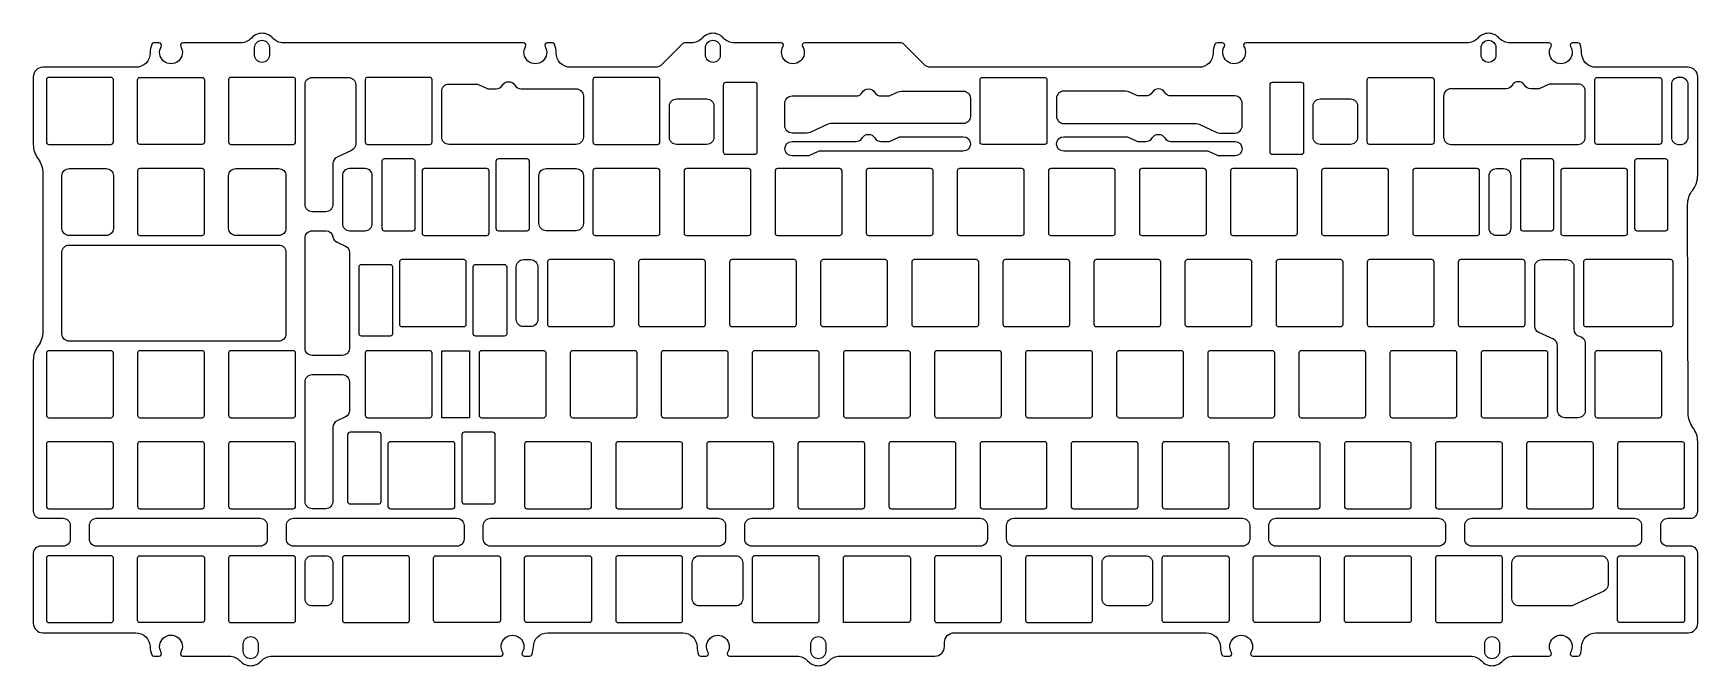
# Model space of a CAD drawing. Header units: millimetres. Extents: x -348 to 0, y -6 to 126.
import ezdxf

# ---------------------------------------------------------------- set-up
doc = ezdxf.new("R2010")
doc.units = ezdxf.units.MM
doc.layers.get('0').update_dxf_attribs({"linetype": 'CONTINUOUS'})

msp = doc.modelspace()

# ---------------------------------------------------------------- linework, layer by layer
for points in [[(0.23, 96.07), (0.23, 116.66, 0.414214), (-1.77, 118.66), (-21.05, 118.66, -0.418835), (-24.05, 121.71, 0.103938), (-24.39, 123.47, 0.30176), (-24.85, 123.78), (-25.95, 123.78, 0.585348), (-26.38, 123.02, -1.780885), (-30.45, 123.02, 0.585348), (-30.87, 123.78), (-39.05, 123.78, -0.213422), (-41.29, 124.78, 0.447214), (-45.76, 124.78, -0.213422), (-48, 123.78), (-94.28, 123.78, 0.585348), (-94.71, 123.02, -1.780885), (-98.77, 123.02, 0.585348), (-99.2, 123.78), (-100.3, 123.78, 0.30176), (-100.76, 123.47, 0.103938), (-101.11, 121.71, -0.418835), (-104.11, 118.66), (-160.17, 118.66, -0.198912), (-161.59, 119.25), (-165.82, 123.49, 0.198912), (-166.53, 123.78), (-186.55, 123.78, 0.585348), (-186.98, 123.02, -1.780885), (-191.04, 123.02, 0.585348), (-191.47, 123.78), (-201.28, 123.78, -0.213422), (-203.52, 124.78, 0.447214), (-207.99, 124.78, -0.213422), (-210.22, 123.78), (-211.49, 123.78, 0.198912), (-212.2, 123.49), (-216.43, 119.25, -0.198912), (-217.85, 118.66), (-235.52, 118.66, -0.418835), (-238.52, 121.71, 0.103938), (-238.86, 123.47, 0.30176), (-239.32, 123.78), (-240.43, 123.78, 0.585348), (-240.85, 123.02, -1.780885), (-244.92, 123.02, 0.585348), (-245.35, 123.78), (-295.57, 123.78, -0.213422), (-297.8, 124.78, 0.447214), (-302.27, 124.78, -0.213422), (-304.51, 123.78), (-316.63, 123.78, 0.585348), (-317.05, 123.02, -1.780885), (-321.12, 123.02, 0.585348), (-321.55, 123.78), (-322.65, 123.78, 0.30176), (-323.11, 123.47, 0.103938), (-323.45, 121.71, -0.418835), (-326.45, 118.66), (-345.89, 118.66, 0.414214), (-347.89, 116.66), (-347.89, 102.54, 0.162278), (-346.89, 99.54, -0.162278), (-345.89, 96.54), (-345.89, 63.39, -0.162278), (-346.89, 60.39, 0.162278), (-347.89, 57.39), (-347.89, 25.84, 0.414214), (-346.39, 24.34), (-341.64, 24.34, -0.414214), (-340.14, 22.84), (-340.14, 20.02, -0.414214), (-341.64, 18.52), (-346.39, 18.52, 0.414214), (-347.89, 17.02), (-347.89, 2.4, 0.414214), (-345.89, 0.4), (-326.45, 0.4, -0.409607), (-323.45, -2.55, 0.095983), (-323.11, -4.18, 0.30176), (-322.65, -4.48), (-321.55, -4.48, 0.585348), (-321.12, -3.72, -1.780885), (-317.05, -3.72, 0.585348), (-316.63, -4.48), (-306.89, -4.48, -0.213422), (-304.65, -5.48, 0.447214), (-300.18, -5.48, -0.213422), (-297.95, -4.48), (-250.11, -4.48, 0.585348), (-249.68, -3.72, -1.780885), (-245.62, -3.72, 0.585348), (-245.19, -4.48), (-244.09, -4.48, 0.30176), (-243.63, -4.18, 0.095983), (-243.29, -2.55, -0.409607), (-240.29, 0.4), (-212.07, 0.4, -0.409607), (-209.07, -2.55, 0.095983), (-208.73, -4.18, 0.30176), (-208.27, -4.48), (-207.17, -4.48, 0.585348), (-206.74, -3.72, -1.780885), (-202.68, -3.72, 0.585348), (-202.25, -4.48), (-188.16, -4.48, -0.213422), (-185.93, -5.48, 0.447214), (-181.46, -5.48, -0.213422), (-179.22, -4.48), (-159.31, -4.48, 0.414214), (-157.31, -2.48), (-157.31, -1.6, -0.414214), (-155.31, 0.4), (-102.61, 0.4, -0.409607), (-99.61, -2.55, 0.095983), (-99.27, -4.18, 0.30176), (-98.81, -4.48), (-97.71, -4.48, 0.585348), (-97.28, -3.72, -1.780885), (-93.22, -3.72, 0.585348), (-92.79, -4.48), (-47.25, -4.48, -0.213422), (-45.02, -5.48, 0.447214), (-40.55, -5.48, -0.213422), (-38.31, -4.48), (-30.87, -4.48, 0.585348), (-30.45, -3.72, -1.780885), (-26.38, -3.72, 0.585348), (-25.95, -4.48), (-24.85, -4.48, 0.30176), (-24.39, -4.18, 0.095983), (-24.05, -2.55, -0.409607), (-21.05, 0.4), (-1.77, 0.4, 0.414214), (0.23, 2.4), (0.23, 17.02, 0.414214), (-1.27, 18.52), (-6.02, 18.52, -0.414214), (-7.52, 20.02), (-7.52, 22.84, -0.414214), (-6.02, 24.34), (-1.27, 24.34, 0.414214), (0.23, 25.84), (0.23, 40.33, 0.162653), (-0.78, 43.34, -0.162089), (-1.78, 46.33), (-1.88, 89.92, -0.167268), (-0.83, 93, 0.166703)], [(-301.59, 121.23), (-301.59, 122.78, -1), (-298.49, 122.78), (-298.49, 121.23, -1)], [(-204.2, 122.78), (-204.2, 121.23, -1), (-207.3, 121.23), (-207.3, 122.78, -1)], [(-41.98, 122.78), (-41.98, 121.23, -1), (-45.08, 121.23), (-45.08, 122.78, -1)], [(-331.64, 102.54, 0.414214), (-331.14, 103.04), (-331.14, 116.04, 0.414214), (-331.64, 116.54), (-344.64, 116.54, 0.414214), (-345.14, 116.04), (-345.14, 103.04, 0.414214), (-344.64, 102.54)], [(-325.59, 116.54), (-312.59, 116.54, -0.414214), (-312.09, 116.04), (-312.09, 103.04, -0.414214), (-312.59, 102.54), (-325.59, 102.54, -0.414214), (-326.09, 103.04), (-326.09, 116.04, -0.414214)], [(-293.54, 102.54, 0.414214), (-293.04, 103.04), (-293.04, 116.04, 0.414214), (-293.54, 116.54), (-306.54, 116.54, 0.414214), (-307.04, 116.04), (-307.04, 103.04, 0.414214), (-306.54, 102.54)], [(-284.36, 99.89, 0.291473), (-285.23, 98.53), (-285.23, 89.97, -0.414214), (-286.73, 88.47), (-289.54, 88.47, -0.414214), (-291.04, 89.97), (-291.04, 115.04, -0.414214), (-289.54, 116.54), (-281.96, 116.54, -0.414214), (-280.46, 115.04), (-280.46, 102.66, -0.291473), (-281.33, 101.3)], [(-278.46, 103.04, 0.414214), (-277.96, 102.54), (-264.96, 102.54, 0.414214), (-264.46, 103.04), (-264.46, 116.04, 0.414214), (-264.96, 116.54), (-277.96, 116.54, 0.414214), (-278.46, 116.04)], [(-232.84, 112.66), (-232.84, 104.04, -0.414214), (-234.34, 102.54), (-260.96, 102.54, -0.414214), (-262.46, 104.04), (-262.46, 113.66, -0.414214), (-260.96, 115.16), (-255.3, 115.16, -0.109518), (-254.66, 115.02), (-253.12, 114.3, 0.109518), (-252.49, 114.16), (-251.06, 114.16, 0.267949), (-249.76, 114.91, -0.57735), (-247.16, 114.91, 0.267949), (-245.86, 114.16), (-234.34, 114.16, -0.414214)], [(-217.34, 102.54, 0.414214), (-216.84, 103.04), (-216.84, 116.04, 0.414214), (-217.34, 116.54), (-230.34, 116.54, 0.414214), (-230.84, 116.04), (-230.84, 103.04, 0.414214), (-230.34, 102.54)], [(-203.03, 115.54), (-197.03, 115.54, -0.414214), (-196.53, 115.04), (-196.53, 100.91, -0.414214), (-197.03, 100.41), (-203.03, 100.41, -0.414214), (-203.53, 100.91), (-203.53, 115.04, -0.414214)], [(-149.88, 103.04), (-149.88, 116.04, -0.414214), (-149.38, 116.54), (-136.38, 116.54, -0.414214), (-135.88, 116.04), (-135.88, 103.04, -0.414214), (-136.38, 102.54), (-149.38, 102.54, -0.414214)], [(-88.73, 115.54), (-82.72, 115.54, -0.414214), (-82.22, 115.04), (-82.22, 100.91, -0.414214), (-82.72, 100.41), (-88.73, 100.41, -0.414214), (-89.23, 100.91), (-89.23, 115.04, -0.414214)], [(-54.91, 116.04), (-54.91, 103.04, -0.414214), (-55.41, 102.54), (-68.41, 102.54, -0.414214), (-68.91, 103.04), (-68.91, 116.04, -0.414214), (-68.41, 116.54), (-55.41, 116.54, -0.414214)], [(-35.99, 114.91, 0.57735), (-38.59, 114.91, -0.267949), (-39.89, 114.16), (-51.41, 114.16, 0.414214), (-52.91, 112.66), (-52.91, 104.04, 0.414214), (-51.41, 102.54), (-24.79, 102.54, 0.414214), (-23.29, 104.04), (-23.29, 113.66, 0.414214), (-24.79, 115.16), (-30.45, 115.16, 0.109518), (-31.09, 115.02), (-32.63, 114.3, -0.109518), (-33.26, 114.16), (-34.69, 114.16, -0.267949)], [(-7.29, 116.04), (-7.29, 103.04, -0.414214), (-7.79, 102.54), (-20.79, 102.54, -0.414214), (-21.29, 103.04), (-21.29, 116.04, -0.414214), (-20.79, 116.54), (-7.79, 116.54, -0.414214)], [(-1.77, 115.04, 0.414214), (-3.27, 116.54), (-3.79, 116.54, 0.414214), (-5.29, 115.04), (-5.29, 104.04, 0.414214), (-3.79, 102.54), (-3.27, 102.54, 0.414214), (-1.77, 104.04)], [(-205.53, 110.54), (-205.53, 104.04, -0.414214), (-207.03, 102.54), (-213.34, 102.54, -0.414214), (-214.84, 104.04), (-214.84, 110.54, -0.414214), (-213.34, 112.04), (-207.03, 112.04, -0.414214)], [(-153.38, 106.91), (-181.08, 106.91, 0.109518), (-181.71, 106.77), (-185.4, 105.05, -0.109518), (-186.03, 104.91), (-189.2, 104.91, -0.414214), (-190.7, 106.41), (-190.7, 111.17, -0.414214), (-189.2, 112.67), (-175.8, 112.67, 0.267949), (-174.5, 113.42, -0.57735), (-171.9, 113.42, 0.267949), (-170.6, 112.67), (-169.18, 112.67, 0.109518), (-168.54, 112.81), (-167, 113.53, -0.109518), (-166.37, 113.67), (-153.38, 113.67, -0.414214), (-151.88, 112.17), (-151.88, 108.41, -0.414214)], [(-133.88, 108.41, 0.414214), (-132.38, 106.91), (-104.67, 106.91, -0.109518), (-104.04, 106.77), (-100.35, 105.05, 0.109518), (-99.72, 104.91), (-96.55, 104.91, 0.414214), (-95.05, 106.41), (-95.05, 111.17, 0.414214), (-96.55, 112.67), (-109.95, 112.67, -0.267949), (-111.25, 113.42, 0.57735), (-113.85, 113.42, -0.267949), (-115.15, 112.67), (-116.57, 112.67, -0.109518), (-117.21, 112.81), (-118.75, 113.53, 0.109518), (-119.38, 113.67), (-132.38, 113.67, 0.414214), (-133.88, 112.17)], [(-70.91, 110.54), (-70.91, 104.04, -0.414214), (-72.41, 102.54), (-78.73, 102.54, -0.414214), (-80.22, 104.04), (-80.22, 110.54, -0.414214), (-78.73, 112.04), (-72.41, 112.04, -0.414214)], [(-153.38, 101.14), (-183.22, 101.14, 0.109518), (-183.86, 101), (-185.4, 100.28, -0.109518), (-186.03, 100.14), (-189.2, 100.14, -1), (-189.2, 103.14), (-175.8, 103.14, 0.267949), (-174.5, 103.89, -0.57735), (-171.9, 103.89, 0.267949), (-170.6, 103.14), (-169.18, 103.14, 0.109518), (-168.54, 103.28), (-167, 104, -0.109518), (-166.37, 104.14), (-153.38, 104.14, -1)], [(-132.38, 104.14), (-119.38, 104.14, -0.109518), (-118.75, 104), (-117.21, 103.28, 0.109518), (-116.57, 103.14), (-115.15, 103.14, 0.267949), (-113.85, 103.89, -0.57735), (-111.25, 103.89, 0.267949), (-109.95, 103.14), (-96.55, 103.14, -1), (-96.55, 100.14), (-99.72, 100.14, -0.109518), (-100.35, 100.28), (-101.89, 101, 0.109518), (-102.53, 101.14), (-132.38, 101.14, -1)], [(-331.14, 95.99), (-331.14, 84.99, -0.414214), (-332.64, 83.49), (-340.39, 83.49, -0.414214), (-341.89, 84.99), (-341.89, 95.99, -0.414214), (-340.39, 97.49), (-332.64, 97.49, -0.414214)], [(-326.09, 83.99, 0.414214), (-325.59, 83.49), (-312.59, 83.49, 0.414214), (-312.09, 83.99), (-312.09, 96.99, 0.414214), (-312.59, 97.49), (-325.59, 97.49, 0.414214), (-326.09, 96.99)], [(-307.04, 84.99), (-307.04, 95.99, -0.414214), (-305.54, 97.49), (-296.54, 97.49, -0.414214), (-295.04, 95.99), (-295.04, 84.99, -0.414214), (-296.54, 83.49), (-305.54, 83.49, -0.414214)], [(-278.49, 84.49, 0.414214), (-276.99, 85.99), (-276.99, 95.99, 0.414214), (-278.49, 97.49), (-281.73, 97.49, 0.414214), (-283.23, 95.99), (-283.23, 85.99, 0.414214), (-281.73, 84.49)], [(-268.49, 84.49, 0.414214), (-267.99, 84.99), (-267.99, 98.99, 0.414214), (-268.49, 99.49), (-274.49, 99.49, 0.414214), (-274.99, 98.99), (-274.99, 84.99, 0.414214), (-274.49, 84.49)], [(-253.06, 83.49, 0.414214), (-252.56, 83.99), (-252.56, 96.99, 0.414214), (-253.06, 97.49), (-266.06, 97.49, 0.414214), (-266.56, 96.99), (-266.56, 83.99, 0.414214), (-266.06, 83.49)], [(-244.62, 84.49, 0.414214), (-244.12, 84.99), (-244.12, 98.99, 0.414214), (-244.62, 99.49), (-250.62, 99.49, 0.414214), (-251.12, 98.99), (-251.12, 84.99, 0.414214), (-250.62, 84.49)], [(-242.12, 85.99), (-242.12, 95.99, -0.414214), (-240.62, 97.49), (-234.34, 97.49, -0.414214), (-232.84, 95.99), (-232.84, 85.99, -0.414214), (-234.34, 84.49), (-240.62, 84.49, -0.414214)], [(-216.84, 96.99, 0.414214), (-217.34, 97.49), (-230.34, 97.49, 0.414214), (-230.84, 96.99), (-230.84, 83.99, 0.414214), (-230.34, 83.49), (-217.34, 83.49, 0.414214), (-216.84, 83.99)], [(-211.29, 97.49, 0.414214), (-211.79, 96.99), (-211.79, 83.99, 0.414214), (-211.29, 83.49), (-198.29, 83.49, 0.414214), (-197.79, 83.99), (-197.79, 96.99, 0.414214), (-198.29, 97.49)], [(-192.24, 97.49, 0.414214), (-192.74, 96.99), (-192.74, 83.99, 0.414214), (-192.24, 83.49), (-179.24, 83.49, 0.414214), (-178.74, 83.99), (-178.74, 96.99, 0.414214), (-179.24, 97.49)], [(-173.19, 97.49, 0.414214), (-173.69, 96.99), (-173.69, 83.99, 0.414214), (-173.19, 83.49), (-160.19, 83.49, 0.414214), (-159.69, 83.99), (-159.69, 96.99, 0.414214), (-160.19, 97.49)], [(-154.14, 97.49, 0.414214), (-154.64, 96.99), (-154.64, 83.99, 0.414214), (-154.14, 83.49), (-141.14, 83.49, 0.414214), (-140.64, 83.99), (-140.64, 96.99, 0.414214), (-141.14, 97.49)], [(-135.09, 97.49, 0.414214), (-135.59, 96.99), (-135.59, 83.99, 0.414214), (-135.09, 83.49), (-122.09, 83.49, 0.414214), (-121.59, 83.99), (-121.59, 96.99, 0.414214), (-122.09, 97.49)], [(-116.04, 97.49, 0.414214), (-116.54, 96.99), (-116.54, 83.99, 0.414214), (-116.04, 83.49), (-103.04, 83.49, 0.414214), (-102.54, 83.99), (-102.54, 96.99, 0.414214), (-103.04, 97.49)], [(-83.99, 83.49, 0.414214), (-83.49, 83.99), (-83.49, 96.99, 0.414214), (-83.99, 97.49), (-96.99, 97.49, 0.414214), (-97.49, 96.99), (-97.49, 83.99, 0.414214), (-96.99, 83.49)], [(-77.94, 97.49, 0.414214), (-78.44, 96.99), (-78.44, 83.99, 0.414214), (-77.94, 83.49), (-64.94, 83.49, 0.414214), (-64.44, 83.99), (-64.44, 96.99, 0.414214), (-64.94, 97.49)], [(-58.89, 97.49, 0.414214), (-59.39, 96.99), (-59.39, 83.99, 0.414214), (-58.89, 83.49), (-45.89, 83.49, 0.414214), (-45.39, 83.99), (-45.39, 96.99, 0.414214), (-45.89, 97.49)], [(-43.39, 84.99), (-43.39, 95.99, -0.414214), (-41.89, 97.49), (-40.37, 97.49, -0.414214), (-38.87, 95.99), (-38.87, 84.99, -0.414214), (-40.37, 83.49), (-41.89, 83.49, -0.414214)], [(-30.37, 84.49, 0.414214), (-29.87, 84.99), (-29.87, 98.99, 0.414214), (-30.37, 99.49), (-36.37, 99.49, 0.414214), (-36.87, 98.99), (-36.87, 84.99, 0.414214), (-36.37, 84.49)], [(-14.93, 83.49, 0.414214), (-14.43, 83.99), (-14.43, 96.99, 0.414214), (-14.93, 97.49), (-27.93, 97.49, 0.414214), (-28.43, 96.99), (-28.43, 83.99, 0.414214), (-27.93, 83.49)], [(-6.49, 84.49, 0.414214), (-5.99, 84.99), (-5.99, 98.99, 0.414214), (-6.49, 99.49), (-12.49, 99.49, 0.414214), (-12.99, 98.99), (-12.99, 84.99, 0.414214), (-12.49, 84.49)], [(-285.21, 83.21, 0.249062), (-284.36, 82.08), (-282.62, 81.27, -0.291473), (-281.76, 79.91), (-281.76, 59.9, -0.414214), (-283.26, 58.4), (-289.54, 58.4, -0.414214), (-291.04, 59.9), (-291.04, 82.97, -0.414214), (-289.54, 84.47), (-286.69, 84.47, -0.368635)], [(-295.04, 79.99), (-295.04, 62.89, -0.414214), (-296.54, 61.39), (-340.39, 61.39, -0.414214), (-341.89, 62.89), (-341.89, 79.99, -0.414214), (-340.39, 81.49), (-296.54, 81.49, -0.414214)], [(-272.76, 76.94), (-272.76, 62.94, -0.414214), (-273.26, 62.44), (-279.26, 62.44, -0.414214), (-279.76, 62.94), (-279.76, 76.94, -0.414214), (-279.26, 77.44), (-273.26, 77.44, -0.414214)], [(-257.82, 64.44, 0.414214), (-257.32, 64.94), (-257.32, 77.94, 0.414214), (-257.82, 78.44), (-270.82, 78.44, 0.414214), (-271.32, 77.94), (-271.32, 64.94, 0.414214), (-270.82, 64.44)], [(-248.88, 76.94), (-248.88, 62.94, -0.414214), (-249.38, 62.44), (-255.38, 62.44, -0.414214), (-255.88, 62.94), (-255.88, 76.94, -0.414214), (-255.38, 77.44), (-249.38, 77.44, -0.414214)], [(-242.36, 76.94), (-242.36, 65.94, -0.414214), (-243.86, 64.44), (-245.38, 64.44, -0.414214), (-246.88, 65.94), (-246.88, 76.94, -0.414214), (-245.38, 78.44), (-243.86, 78.44, -0.414214)], [(-239.86, 78.44, 0.414214), (-240.36, 77.94), (-240.36, 64.94, 0.414214), (-239.86, 64.44), (-226.86, 64.44, 0.414214), (-226.36, 64.94), (-226.36, 77.94, 0.414214), (-226.86, 78.44)], [(-220.81, 78.44, 0.414214), (-221.31, 77.94), (-221.31, 64.94, 0.414214), (-220.81, 64.44), (-207.81, 64.44, 0.414214), (-207.31, 64.94), (-207.31, 77.94, 0.414214), (-207.81, 78.44)], [(-188.76, 64.44, 0.414214), (-188.26, 64.94), (-188.26, 77.94, 0.414214), (-188.76, 78.44), (-201.76, 78.44, 0.414214), (-202.26, 77.94), (-202.26, 64.94, 0.414214), (-201.76, 64.44)], [(-182.71, 78.44, 0.414214), (-183.21, 77.94), (-183.21, 64.94, 0.414214), (-182.71, 64.44), (-169.71, 64.44, 0.414214), (-169.21, 64.94), (-169.21, 77.94, 0.414214), (-169.71, 78.44)], [(-163.66, 78.44, 0.414214), (-164.16, 77.94), (-164.16, 64.94, 0.414214), (-163.66, 64.44), (-150.66, 64.44, 0.414214), (-150.16, 64.94), (-150.16, 77.94, 0.414214), (-150.66, 78.44)], [(-131.11, 77.94, 0.414214), (-131.61, 78.44), (-144.61, 78.44, 0.414214), (-145.11, 77.94), (-145.11, 64.94, 0.414214), (-144.61, 64.44), (-131.61, 64.44, 0.414214), (-131.11, 64.94)], [(-125.56, 78.44, 0.414214), (-126.06, 77.94), (-126.06, 64.94, 0.414214), (-125.56, 64.44), (-112.56, 64.44, 0.414214), (-112.06, 64.94), (-112.06, 77.94, 0.414214), (-112.56, 78.44)], [(-106.51, 78.44, 0.414214), (-107.01, 77.94), (-107.01, 64.94, 0.414214), (-106.51, 64.44), (-93.51, 64.44, 0.414214), (-93.01, 64.94), (-93.01, 77.94, 0.414214), (-93.51, 78.44)], [(-87.46, 78.44, 0.414214), (-87.96, 77.94), (-87.96, 64.94, 0.414214), (-87.46, 64.44), (-74.46, 64.44, 0.414214), (-73.96, 64.94), (-73.96, 77.94, 0.414214), (-74.46, 78.44)], [(-68.41, 78.44, 0.414214), (-68.91, 77.94), (-68.91, 64.94, 0.414214), (-68.41, 64.44), (-55.41, 64.44, 0.414214), (-54.91, 64.94), (-54.91, 77.94, 0.414214), (-55.41, 78.44)], [(-49.36, 78.44, 0.414214), (-49.86, 77.94), (-49.86, 64.94, 0.414214), (-49.36, 64.44), (-36.36, 64.44, 0.414214), (-35.86, 64.94), (-35.86, 77.94, 0.414214), (-36.36, 78.44)], [(-29.1, 60.43, 0.291473), (-29.97, 61.79), (-33, 63.2, -0.291473), (-33.86, 64.56), (-33.86, 76.94, -0.414214), (-32.36, 78.44), (-27.17, 78.44, -0.414214), (-25.67, 76.94), (-25.67, 63.88, 0.354597), (-24.48, 62.41, -0.354597), (-23.29, 60.94), (-23.29, 46.89, -0.414214), (-24.79, 45.39), (-27.6, 45.39, -0.414214), (-29.1, 46.89)], [(-5.41, 64.44, 0.414214), (-4.91, 64.94), (-4.91, 77.94, 0.414214), (-5.41, 78.44), (-23.17, 78.44, 0.414214), (-23.67, 77.94), (-23.67, 64.94, 0.414214), (-23.17, 64.44)], [(-331.64, 45.39, 0.414214), (-331.14, 45.89), (-331.14, 58.89, 0.414214), (-331.64, 59.39), (-344.64, 59.39, 0.414214), (-345.14, 58.89), (-345.14, 45.89, 0.414214), (-344.64, 45.39)], [(-312.59, 45.39, 0.414214), (-312.09, 45.89), (-312.09, 58.89, 0.414214), (-312.59, 59.39), (-325.59, 59.39, 0.414214), (-326.09, 58.89), (-326.09, 45.89, 0.414214), (-325.59, 45.39)], [(-293.54, 45.39, 0.414214), (-293.04, 45.89), (-293.04, 58.89, 0.414214), (-293.54, 59.39), (-306.54, 59.39, 0.414214), (-307.04, 58.89), (-307.04, 45.89, 0.414214), (-306.54, 45.39)], [(-264.96, 45.39, 0.414214), (-264.46, 45.89), (-264.46, 58.89, 0.414214), (-264.96, 59.39), (-277.96, 59.39, 0.414214), (-278.46, 58.89), (-278.46, 45.89, 0.414214), (-277.96, 45.39)], [(-254.15, 59.39, 0.414214), (-254.65, 58.89), (-254.65, 45.89, 0.414214), (-254.15, 45.39), (-241.15, 45.39, 0.414214), (-240.65, 45.89), (-240.65, 58.89, 0.414214), (-241.15, 59.39)], [(-235.1, 59.39, 0.414214), (-235.6, 58.89), (-235.6, 45.89, 0.414214), (-235.1, 45.39), (-222.1, 45.39, 0.414214), (-221.6, 45.89), (-221.6, 58.89, 0.414214), (-222.1, 59.39)], [(-216.05, 59.39, 0.414214), (-216.55, 58.89), (-216.55, 45.89, 0.414214), (-216.05, 45.39), (-203.05, 45.39, 0.414214), (-202.55, 45.89), (-202.55, 58.89, 0.414214), (-203.05, 59.39)], [(-197, 59.39, 0.414214), (-197.5, 58.89), (-197.5, 45.89, 0.414214), (-197, 45.39), (-184, 45.39, 0.414214), (-183.5, 45.89), (-183.5, 58.89, 0.414214), (-184, 59.39)], [(-177.95, 59.39, 0.414214), (-178.45, 58.89), (-178.45, 45.89, 0.414214), (-177.95, 45.39), (-164.95, 45.39, 0.414214), (-164.45, 45.89), (-164.45, 58.89, 0.414214), (-164.95, 59.39)], [(-158.9, 59.39, 0.414214), (-159.4, 58.89), (-159.4, 45.89, 0.414214), (-158.9, 45.39), (-145.9, 45.39, 0.414214), (-145.4, 45.89), (-145.4, 58.89, 0.414214), (-145.9, 59.39)], [(-139.85, 59.39, 0.414214), (-140.35, 58.89), (-140.35, 45.89, 0.414214), (-139.85, 45.39), (-126.85, 45.39, 0.414214), (-126.35, 45.89), (-126.35, 58.89, 0.414214), (-126.85, 59.39)], [(-120.8, 59.39, 0.414214), (-121.3, 58.89), (-121.3, 45.89, 0.414214), (-120.8, 45.39), (-107.8, 45.39, 0.414214), (-107.3, 45.89), (-107.3, 58.89, 0.414214), (-107.8, 59.39)], [(-101.75, 59.39, 0.414214), (-102.25, 58.89), (-102.25, 45.89, 0.414214), (-101.75, 45.39), (-88.75, 45.39, 0.414214), (-88.25, 45.89), (-88.25, 58.89, 0.414214), (-88.75, 59.39)], [(-82.7, 59.39, 0.414214), (-83.2, 58.89), (-83.2, 45.89, 0.414214), (-82.7, 45.39), (-69.7, 45.39, 0.414214), (-69.2, 45.89), (-69.2, 58.89, 0.414214), (-69.7, 59.39)], [(-63.65, 59.39, 0.414214), (-64.15, 58.89), (-64.15, 45.89, 0.414214), (-63.65, 45.39), (-50.65, 45.39, 0.414214), (-50.15, 45.89), (-50.15, 58.89, 0.414214), (-50.65, 59.39)], [(-44.6, 59.39, 0.414214), (-45.1, 58.89), (-45.1, 45.89, 0.414214), (-44.6, 45.39), (-31.6, 45.39, 0.414214), (-31.1, 45.89), (-31.1, 58.89, 0.414214), (-31.6, 59.39)], [(-7.79, 45.39, 0.414214), (-7.29, 45.89), (-7.29, 58.89, 0.414214), (-7.79, 59.39), (-20.79, 59.39, 0.414214), (-21.29, 58.89), (-21.29, 45.89, 0.414214), (-20.79, 45.39)], [(-284.36, 44.74, 0.291473), (-285.23, 43.38), (-285.23, 27.84, -0.414214), (-286.73, 26.34), (-289.54, 26.34, -0.414214), (-291.04, 27.84), (-291.04, 52.9, -0.414214), (-289.54, 54.4), (-283.26, 54.4, -0.414214), (-281.76, 52.9), (-281.76, 46.91, -0.291473), (-282.62, 45.55)], [(-275.64, 27.34, 0.414214), (-275.14, 27.84), (-275.14, 41.84, 0.414214), (-275.64, 42.34), (-281.64, 42.34, 0.414214), (-282.14, 41.84), (-282.14, 27.84, 0.414214), (-281.64, 27.34)], [(-251.76, 27.34, 0.414214), (-251.26, 27.84), (-251.26, 41.84, 0.414214), (-251.76, 42.34), (-257.76, 42.34, 0.414214), (-258.26, 41.84), (-258.26, 27.84, 0.414214), (-257.76, 27.34)], [(-331.64, 26.34, 0.414214), (-331.14, 26.84), (-331.14, 39.84, 0.414214), (-331.64, 40.34), (-344.64, 40.34, 0.414214), (-345.14, 39.84), (-345.14, 26.84, 0.414214), (-344.64, 26.34)], [(-312.59, 26.34, 0.414214), (-312.09, 26.84), (-312.09, 39.84, 0.414214), (-312.59, 40.34), (-325.59, 40.34, 0.414214), (-326.09, 39.84), (-326.09, 26.84, 0.414214), (-325.59, 26.34)], [(-293.54, 26.34, 0.414214), (-293.04, 26.84), (-293.04, 39.84, 0.414214), (-293.54, 40.34), (-306.54, 40.34, 0.414214), (-307.04, 39.84), (-307.04, 26.84, 0.414214), (-306.54, 26.34)], [(-260.2, 26.34, 0.414214), (-259.7, 26.84), (-259.7, 39.84, 0.414214), (-260.2, 40.34), (-273.2, 40.34, 0.414214), (-273.7, 39.84), (-273.7, 26.84, 0.414214), (-273.2, 26.34)], [(-231.62, 26.34, 0.414214), (-231.13, 26.84), (-231.13, 39.84, 0.414214), (-231.62, 40.34), (-244.63, 40.34, 0.414214), (-245.13, 39.84), (-245.13, 26.84, 0.414214), (-244.63, 26.34)], [(-212.57, 26.34, 0.414214), (-212.08, 26.84), (-212.08, 39.84, 0.414214), (-212.57, 40.34), (-225.58, 40.34, 0.414214), (-226.08, 39.84), (-226.08, 26.84, 0.414214), (-225.58, 26.34)], [(-193.53, 26.34, 0.414214), (-193.03, 26.84), (-193.03, 39.84, 0.414214), (-193.53, 40.34), (-206.53, 40.34, 0.414214), (-207.03, 39.84), (-207.03, 26.84, 0.414214), (-206.53, 26.34)], [(-187.47, 40.34, 0.414214), (-187.97, 39.84), (-187.97, 26.84, 0.414214), (-187.47, 26.34), (-174.48, 26.34, 0.414214), (-173.98, 26.84), (-173.98, 39.84, 0.414214), (-174.48, 40.34)], [(-154.93, 39.84, 0.414214), (-155.43, 40.34), (-168.43, 40.34, 0.414214), (-168.93, 39.84), (-168.93, 26.84, 0.414214), (-168.43, 26.34), (-155.43, 26.34, 0.414214), (-154.93, 26.84)], [(-149.38, 40.34, 0.414214), (-149.88, 39.84), (-149.88, 26.84, 0.414214), (-149.38, 26.34), (-136.38, 26.34, 0.414214), (-135.88, 26.84), (-135.88, 39.84, 0.414214), (-136.38, 40.34)], [(-130.32, 40.34, 0.414214), (-130.82, 39.84), (-130.82, 26.84, 0.414214), (-130.32, 26.34), (-117.33, 26.34, 0.414214), (-116.83, 26.84), (-116.83, 39.84, 0.414214), (-117.33, 40.34)], [(-111.28, 40.34, 0.414214), (-111.78, 39.84), (-111.78, 26.84, 0.414214), (-111.28, 26.34), (-98.28, 26.34, 0.414214), (-97.78, 26.84), (-97.78, 39.84, 0.414214), (-98.28, 40.34)], [(-92.22, 40.34, 0.414214), (-92.73, 39.84), (-92.73, 26.84, 0.414214), (-92.22, 26.34), (-79.22, 26.34, 0.414214), (-78.73, 26.84), (-78.73, 39.84, 0.414214), (-79.22, 40.34)], [(-73.17, 40.34, 0.414214), (-73.68, 39.84), (-73.68, 26.84, 0.414214), (-73.17, 26.34), (-60.17, 26.34, 0.414214), (-59.68, 26.84), (-59.68, 39.84, 0.414214), (-60.17, 40.34)], [(-54.13, 40.34, 0.414214), (-54.63, 39.84), (-54.63, 26.84, 0.414214), (-54.13, 26.34), (-41.12, 26.34, 0.414214), (-40.63, 26.84), (-40.63, 39.84, 0.414214), (-41.12, 40.34)], [(-35.08, 40.34, 0.414214), (-35.58, 39.84), (-35.58, 26.84, 0.414214), (-35.08, 26.34), (-22.07, 26.34, 0.414214), (-21.58, 26.84), (-21.58, 39.84, 0.414214), (-22.07, 40.34)], [(-3.02, 26.34, 0.414214), (-2.53, 26.84), (-2.53, 39.84, 0.414214), (-3.02, 40.34), (-16.02, 40.34, 0.414214), (-16.53, 39.84), (-16.53, 26.84, 0.414214), (-16.02, 26.34)], [(-300.46, 18.52), (-334.64, 18.52, -0.414214), (-336.14, 20.02), (-336.14, 22.84, -0.414214), (-334.64, 24.34), (-300.46, 24.34, -0.414214), (-298.96, 22.84), (-298.96, 20.02, -0.414214)], [(-293.46, 24.34), (-259.28, 24.34, -0.414214), (-257.78, 22.84), (-257.78, 20.02, -0.414214), (-259.28, 18.52), (-293.46, 18.52, -0.414214), (-294.96, 20.02), (-294.96, 22.84, -0.414214)], [(-252.28, 24.34), (-204.59, 24.34, -0.414214), (-203.09, 22.84), (-203.09, 20.02, -0.414214), (-204.59, 18.52), (-252.28, 18.52, -0.414214), (-253.78, 20.02), (-253.78, 22.84, -0.414214)], [(-197.59, 24.34), (-149.83, 24.34, -0.414214), (-148.33, 22.84), (-148.33, 20.02, -0.414214), (-149.83, 18.52), (-197.59, 18.52, -0.414214), (-199.09, 20.02), (-199.09, 22.84, -0.414214)], [(-142.83, 24.34), (-94.98, 24.34, -0.414214), (-93.48, 22.84), (-93.48, 20.02, -0.414214), (-94.98, 18.52), (-142.83, 18.52, -0.414214), (-144.33, 20.02), (-144.33, 22.84, -0.414214)], [(-54, 18.52), (-87.98, 18.52, -0.414214), (-89.48, 20.02), (-89.48, 22.84, -0.414214), (-87.98, 24.34), (-54, 24.34, -0.414214), (-52.5, 22.84), (-52.5, 20.02, -0.414214)], [(-47, 24.34), (-13.02, 24.34, -0.414214), (-11.52, 22.84), (-11.52, 20.02, -0.414214), (-13.02, 18.52), (-47, 18.52, -0.414214), (-48.5, 20.02), (-48.5, 22.84, -0.414214)], [(-345.14, 3.02, 0.414214), (-344.64, 2.52), (-331.64, 2.52, 0.414214), (-331.14, 3.02), (-331.14, 16.02, 0.414214), (-331.64, 16.52), (-344.64, 16.52, 0.414214), (-345.14, 16.02)], [(-312.59, 2.52), (-325.59, 2.52, -0.414214), (-326.09, 3.02), (-326.09, 16.02, -0.414214), (-325.59, 16.52), (-312.59, 16.52, -0.414214), (-312.09, 16.02), (-312.09, 3.02, -0.414214)], [(-293.54, 2.52, 0.414214), (-293.04, 3.02), (-293.04, 16.02, 0.414214), (-293.54, 16.52), (-306.54, 16.52, 0.414214), (-307.04, 16.02), (-307.04, 3.02, 0.414214), (-306.54, 2.52)], [(-285.23, 15.03), (-285.23, 7.52, -0.414214), (-286.73, 6.02), (-289.54, 6.02, -0.414214), (-291.04, 7.52), (-291.04, 15.03, -0.414214), (-289.54, 16.52), (-286.73, 16.52, -0.414214)], [(-269.73, 2.52, 0.414214), (-269.23, 3.02), (-269.23, 16.02, 0.414214), (-269.73, 16.52), (-282.73, 16.52, 0.414214), (-283.23, 16.02), (-283.23, 3.02, 0.414214), (-282.73, 2.52)], [(-250.68, 2.52), (-263.68, 2.52, -0.414214), (-264.18, 3.02), (-264.18, 16.02, -0.414214), (-263.68, 16.52), (-250.68, 16.52, -0.414214), (-250.18, 16.02), (-250.18, 3.02, -0.414214)], [(-245.13, 3.02), (-245.13, 16.02, -0.414214), (-244.63, 16.52), (-231.62, 16.52, -0.414214), (-231.13, 16.02), (-231.13, 3.02, -0.414214), (-231.62, 2.52), (-244.63, 2.52, -0.414214)], [(-226.08, 3.02, 0.414214), (-225.58, 2.52), (-212.57, 2.52, 0.414214), (-212.08, 3.02), (-212.08, 16.02, 0.414214), (-212.57, 16.52), (-225.58, 16.52, 0.414214), (-226.08, 16.02)], [(-210.07, 7.52), (-210.07, 15.03, -0.414214), (-208.58, 16.52), (-201, 16.52, -0.414214), (-199.5, 15.03), (-199.5, 7.52, -0.414214), (-201, 6.02), (-208.58, 6.02, -0.414214)], [(-197.5, 3.02, 0.414214), (-197, 2.52), (-184, 2.52, 0.414214), (-183.5, 3.02), (-183.5, 16.02, 0.414214), (-184, 16.52), (-197, 16.52, 0.414214), (-197.5, 16.02)], [(-164.95, 2.52), (-178.45, 2.52), (-178.45, 16.02, -0.414214), (-177.95, 16.52), (-164.95, 16.52, -0.414214), (-164.45, 16.02), (-164.45, 3.02, -0.414214)], [(-145.9, 2.52, 0.414214), (-145.4, 3.02), (-145.4, 16.02, 0.414214), (-145.9, 16.52), (-158.9, 16.52, 0.414214), (-159.4, 16.02), (-159.4, 3.02, 0.414214), (-158.9, 2.52)], [(-126.85, 2.52, 0.414214), (-126.35, 3.02), (-126.35, 16.02, 0.414214), (-126.85, 16.52), (-139.85, 16.52, 0.414214), (-140.35, 16.02), (-140.35, 3.02, 0.414214), (-139.85, 2.52)], [(-113.78, 15.03), (-113.78, 7.52, -0.414214), (-115.28, 6.02), (-122.85, 6.02, -0.414214), (-124.35, 7.52), (-124.35, 15.03, -0.414214), (-122.85, 16.52), (-115.28, 16.52, -0.414214)], [(-98.28, 2.52), (-111.28, 2.52, -0.414214), (-111.78, 3.02), (-111.78, 16.02, -0.414214), (-111.28, 16.52), (-98.28, 16.52, -0.414214), (-97.78, 16.02), (-97.78, 3.02, -0.414214)], [(-92.73, 3.02), (-92.73, 16.02, -0.414214), (-92.22, 16.52), (-79.22, 16.52, -0.414214), (-78.73, 16.02), (-78.73, 3.02, -0.414214), (-79.22, 2.52), (-92.22, 2.52, -0.414214)], [(-59.68, 16.02), (-59.68, 3.02, -0.414214), (-60.17, 2.52), (-73.17, 2.52, -0.414214), (-73.68, 3.02), (-73.68, 16.02, -0.414214), (-73.17, 16.52), (-60.17, 16.52, -0.414214)], [(-41.12, 2.52, 0.414214), (-40.63, 3.02), (-40.63, 16.02, 0.414214), (-41.12, 16.52), (-54.13, 16.52, 0.414214), (-54.63, 16.02), (-54.63, 3.02, 0.414214), (-54.13, 2.52)], [(-19.39, 9.12), (-25.73, 6.17, -0.109518), (-26.36, 6.02), (-37.12, 6.02, -0.414214), (-38.62, 7.52), (-38.62, 15.03, -0.414214), (-37.12, 16.52), (-20.02, 16.52, -0.414214), (-18.52, 15.03), (-18.52, 10.48, -0.291473)], [(-2.53, 16.02), (-2.53, 3.02, -0.414214), (-3.02, 2.52), (-16.02, 2.52, -0.414214), (-16.53, 3.02), (-16.53, 16.02, -0.414214), (-16.02, 16.52), (-3.02, 16.52, -0.414214)], [(-303.97, -3.48), (-303.97, -1.93, -1), (-300.87, -1.93), (-300.87, -3.48, -1)], [(-182.14, -1.93), (-182.14, -3.48, -1), (-185.24, -3.48), (-185.24, -1.93, -1)], [(-41.23, -1.93), (-41.23, -3.48, -1), (-44.33, -3.48), (-44.33, -1.93, -1)]]:
    msp.add_lwpolyline(points, format="xyb", close=True)
msp.add_lwpolyline([(-262.46, 45.39), (-262.46, 59.39), (-256.65, 59.39), (-256.65, 45.39)], close=True)

doc.saveas('drawing.dxf')
